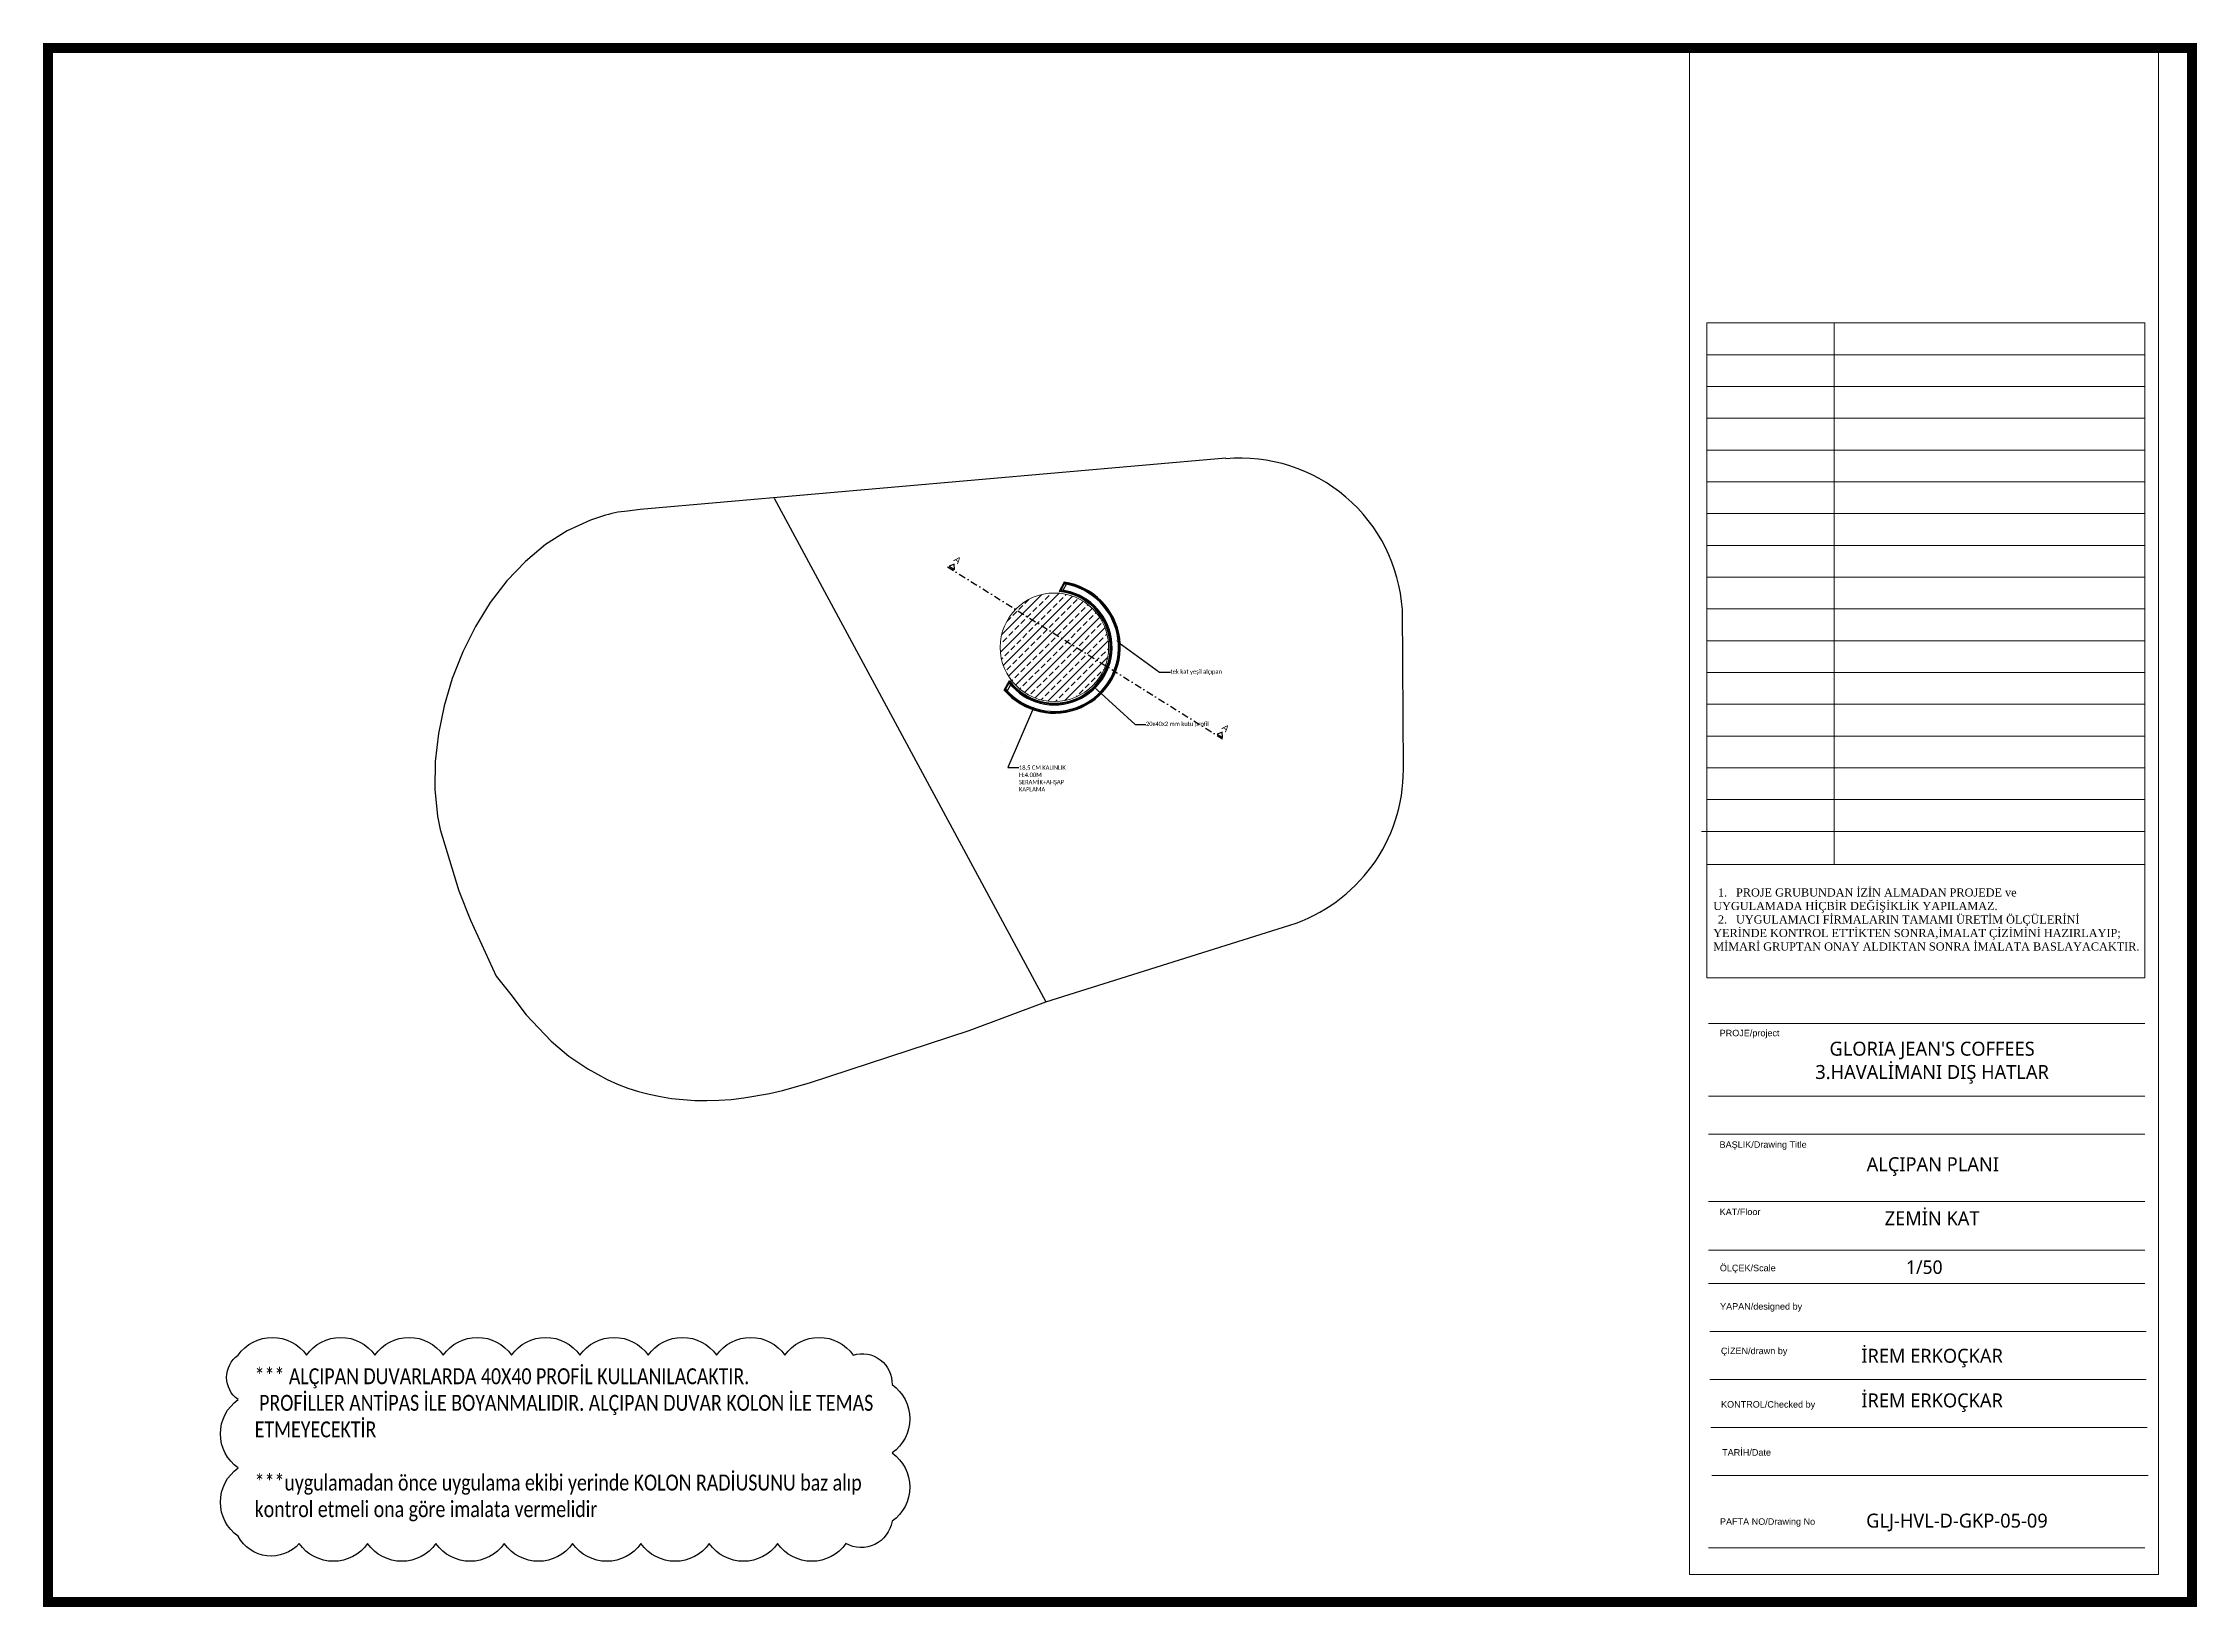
# Model space of a CAD drawing. Header units: millimetres. Extents: x 210628 to 232146, y -111309 to -91563.
# Drawn here: x 228174 to 232146, y -111131 to -108247 of the extents above; entities that cross this region are included whole.
import ezdxf
from ezdxf import colors
from ezdxf.entities.mleader import LeaderData, LeaderLine
from ezdxf.enums import TextEntityAlignment as Align
from ezdxf.math import Vec2, Vec3

# ---------------------------------------------------------------- set-up
doc = ezdxf.new("R2010")
doc.units = ezdxf.units.MM
doc.linetypes.add('DASHDOT', pattern=[25.4, 12.7, -6.35, 0, -6.35])
doc.layers.get('0').update_dxf_attribs({"lineweight": 20})
for name, color, linetype, lineweight in [('ahsap', 34, 'Continuous', 25), ('alcıpan', 14, 'Continuous', 25), ('aydınlatma yazı', 1, 'Continuous', 20), ('demir-1', 103, 'Continuous', 20), ('kesitçizgisi', 7, 'DASHDOT', 25), ('KP', 167, 'Continuous', 30), ('mermer', 142, 'Continuous', 15), ('t_antet', 24, 'Continuous', 20), ('t_yazı', 23, 'Continuous', 25)]:
    doc.layers.add(name, color=color, linetype=linetype, lineweight=lineweight)
for name, color, linetype in [('S-COLS', 6, 'Continuous'), ('XR_FA_ARC_F0_UNIFREE$0$A960MN_Other Building', 8, 'Continuous'), ('yazı', 11, 'Continuous')]:
    doc.layers.add(name, color=color, linetype=linetype)
doc.styles.add('ARIALT', font='arial.ttf', dxfattribs={"height": 10})
doc.styles.get("Standard").update_dxf_attribs({"font": 'times.ttf', "height": 12})
doc.styles.add('text2', font='calibri.ttf', dxfattribs={"width": 0.8})
doc.styles.add('yazı', font='arial.ttf')

msp = doc.modelspace()

# ---------------------------------------------------------------- hatches: boundary and pattern name
at = {"layer": 'S-COLS', "lineweight": 5}
h = msp.add_hatch(dxfattribs=at)
h.set_pattern_fill('FP_2837', color=256, scale=0.1, style=0, pattern_type=2)
h.set_pattern_definition([(45, (161639.02, -141761.235), (-14.826403, 14.826403), []), (45, (161653.847, -141761.235), (-14.826403, 14.826403), [10.4838, -5.2419])])
h.paths.add_polyline_path([(230039.02, -109461.24), (230050.22, -109460.61), (230061.27, -109458.73), (230072.05, -109455.62), (230082.41, -109451.33), (230092.22, -109445.91), (230101.37, -109439.42), (230109.73, -109431.95), (230117.2, -109423.58), (230123.69, -109414.44), (230129.12, -109404.62), (230133.41, -109394.26), (230136.51, -109383.49), (230138.39, -109372.43), (230139.02, -109361.24), (230138.39, -109350.04), (230136.51, -109338.98), (230133.41, -109328.21), (230129.12, -109317.85), (230123.69, -109308.03), (230117.2, -109298.89), (230109.73, -109290.52), (230100.99, -109282.78), (230092.22, -109276.56), (230082.41, -109271.14), (230072.05, -109266.85), (230061.27, -109263.74), (230050.22, -109261.86), (230039.02, -109261.24), (230027.82, -109261.86), (230016.77, -109263.74), (230005.99, -109266.85), (229995.63, -109271.14), (229985.82, -109276.56), (229976.67, -109283.05), (229968.31, -109290.52), (229960.84, -109298.89), (229954.35, -109308.03), (229948.92, -109317.85), (229944.63, -109328.21), (229941.53, -109338.98), (229939.65, -109350.04), (229939.02, -109361.24), (229939.65, -109372.43), (229941.53, -109383.49), (229944.63, -109394.26), (229948.92, -109404.62), (229954.35, -109414.44), (229960.84, -109423.58), (229968.31, -109431.95), (229976.67, -109439.42), (229985.82, -109445.91), (229996.44, -109451.67), (230005.99, -109455.62), (230016.77, -109458.73), (230027.82, -109460.61)], flags=0)

# ---------------------------------------------------------------- linework, layer by layer
at = {"color": 252}
for p, q in [((231210.25, -108256.41), (231210.25, -111070.91)), ((232074.71, -108256.41), (232074.71, -111070.91)), ((231210.25, -111070.91), (232074.71, -111070.91))]:
    msp.add_line(p, q, dxfattribs=at)
at = {"color": 250}
for p, q in [((231476.82, -108763.12), (231476.82, -109761.48)), ((231242.29, -108821.71), (232049.51, -108821.71)), ((231242.29, -108880.31), (232049.51, -108880.31)), ((231242.29, -108938.9), (232049.51, -108938.9)), ((231242.29, -108997.5), (232049.51, -108997.5)), ((231242.29, -109056.09), (232049.51, -109056.09)), ((231242.29, -109114.69), (232049.51, -109114.69)), ((231242.29, -109173.28), (232049.51, -109173.28)), ((231242.29, -109231.88), (232049.51, -109231.88)), ((231242.29, -109290.47), (232049.51, -109290.47)), ((231242.29, -109349.07), (232049.51, -109349.07)), ((231242.29, -109407.66), (232049.51, -109407.66)), ((231242.29, -109466.26), (232049.51, -109466.26)), ((231242.29, -109524.85), (232049.51, -109524.85)), ((231242.29, -109583.45), (232049.51, -109583.45)), ((231242.29, -109642.04), (232049.51, -109642.04)), ((231232.08, -109700.64), (232039.3, -109700.64)), ((231242.29, -109700.64), (232049.51, -109700.64)), ((232049.74, -110054.85), (231245.31, -110054.85)), ((231245.31, -110189.06), (232049.74, -110189.06)), ((232049.74, -110259.11), (231245.31, -110259.11)), ((232049.74, -110382.93), (231245.31, -110382.93)), ((232049.74, -110473), (231245.31, -110473)), ((232049.74, -110534.19), (231245.31, -110534.19)), ((232051.82, -110622.73), (231247.38, -110622.73)), ((232051.82, -110711.28), (231247.38, -110711.28)), ((232053.89, -110799.82), (231249.45, -110799.82)), ((232055.96, -110888.36), (231251.52, -110888.36)), ((232049.74, -111021.51), (231245.31, -111021.51))]:
    msp.add_line(p, q, dxfattribs=at)
at = {"color": 2, "const_width": 18.49}
msp.add_lwpolyline([(228183.73, -111121.49), (228183.73, -108256.41), (232136.46, -108256.41), (232136.46, -111121.49)], close=True, dxfattribs=at)
at = {"color": 250}
for points in [[(231242.29, -108763.12), (232049.51, -108763.12)], [(231242.29, -108763.12), (231242.29, -109970.75), (232049.51, -109970.75), (232049.51, -108763.12)], [(232049.51, -109761.48), (231242.29, -109761.48)]]:
    msp.add_lwpolyline(points, dxfattribs=at)
at = {"layer": 'ahsap', "elevation": 0}
msp.add_lwpolyline([(229992.06, -109449.28), (229992.06, -109449.28)], dxfattribs=at)
at = {"layer": 'alcıpan', "elevation": 0}
for points in [[(230057.4, -109241.12), (230047.7, -109258.6)], [(230058.72, -109241.33), (230049.06, -109258.72)], [(229946.81, -109440.23), (229956.52, -109422.75)], [(229947.68, -109441.23), (229957.34, -109423.84)]]:
    msp.add_lwpolyline(points, dxfattribs=at)
at = {"layer": 'alcıpan'}
for centre, radius, start, end in [((230039.13, -109361.24, 0), 121.5, 220.54957, 81.3513), ((230039.13, -109361.24, 0), 120.25, 220.3279, 81.57297), ((230039.13, -109361.24, 0), 104.25, 216.97996, 84.92091), ((230039.13, -109361.24, 0), 103, 216.67043, 85.23044), ((230039.02, -109361.24, 0), 201, 240.95414, 240.95448)]:
    msp.add_arc(centre, radius, start, end, dxfattribs=at)
at = {"layer": 'demir-1', "elevation": 0}
msp.add_lwpolyline([(230054.49, -109259.4), (230054.49, -109259.39)], dxfattribs=at)
at = {"layer": 'demir-1'}
msp.add_circle((230039.13, -109361.24, 0), 100, dxfattribs=at)
msp.add_arc((230039.13, -109361.24, 0), 126.5, 75.18319, 75.18949, dxfattribs=at)
at = {"layer": 'kesitçizgisi'}
for p, q in [((229854.43, -109208.22), (229844.94, -109211.7)), ((229855.11, -109218.07), (229854.43, -109208.22)), ((229842.13, -109212.91), (230349.32, -109530.12)), ((229844.94, -109211.7), (229855.11, -109218.07)), ((230348.46, -109517.88), (230338.97, -109521.36)), ((230338.97, -109521.36), (230349.15, -109527.72)), ((230349.15, -109527.72), (230348.46, -109517.88))]:
    msp.add_line(p, q, dxfattribs=at)
at = {"layer": 'KP', "elevation": 0}
for points in [[(230062.21, -109243.27), (230054, -109258.06)], [(229951.16, -109443.22), (229959.39, -109428.39)]]:
    msp.add_lwpolyline(points, dxfattribs=at)
at = {"layer": 'KP'}
msp.add_lwpolyline([(228534.21, -110666.52, -0.5205671), (228660.21, -110666.52, -0.5205671), (228786.21, -110666.52, -0.5205671), (228912.21, -110666.52, -0.5205671), (229038.21, -110666.52, -0.5205671), (229164.21, -110666.52, -0.5205671), (229290.21, -110666.52, -0.5205671), (229416.21, -110666.52, -0.5205671), (229542.21, -110666.52, -0.5205671), (229668.21, -110666.52, -0.5205671), (229739.86, -110720.87, -0.5205671), (229739.86, -110846.87, -0.5205671), (229739.86, -110972.87, -0.5205671), (229654.86, -111013.87, -0.5205671), (229528.86, -111013.87, -0.5205671), (229402.86, -111013.87, -0.5205671), (229276.86, -111013.87, -0.5205671), (229150.86, -111013.87, -0.5205671), (229024.86, -111013.87, -0.5205671), (228898.86, -111013.87, -0.5205671), (228772.86, -111013.87, -0.5205671), (228646.86, -111013.87, -0.5205671), (228534.21, -111000.52, -0.5205671), (228534.21, -110874.52, -0.5205671), (228534.21, -110748.52, -0.5205671)], format="xyb", close=True, dxfattribs=at)
for radius, start, end in [(118.25, 220.61009, 81.29078), (106.25, 218.19156, 83.70931)]:
    msp.add_arc((230039.13, -109361.24, 0), radius, start, end, dxfattribs=at)
at = {"layer": 'mermer', "elevation": 0}
msp.add_lwpolyline([(230085.84, -109272.96), (230085.84, -109272.96)], dxfattribs=at)
at = {"layer": 'XR_FA_ARC_F0_UNIFREE$0$A960MN_Other Building', "elevation": 0}
for points in [[(230355.08, -109012.77), (229275.5, -109107.21), (229252.09, -109110.15, 0.0591467), (229205.89, -109119.59), (229183.57, -109126.97), (229140.96, -109146.69), (229100.9, -109171.94), (229063.69, -109202.84), (229029.57, -109238.74), (228998.78, -109278.95), (228971.57, -109322.78), (228948.18, -109369.53), (228928.85, -109418.53), (228913.81, -109469.07), (228903.32, -109520.47), (228897.61, -109572.03), (228896.93, -109623.06), (228901.51, -109672.88), (228906.59, -109697.29), (228941.16, -109810.47), (228962.31, -109864.31), (229010.17, -109967.8), (229036.82, -110001.4), (229065.27, -110038.99), (229111.24, -110087.81), (229144.07, -110115.34), (229178.59, -110138.85), (229214.81, -110158.37), (229233.54, -110166.63), (229252.69, -110173.9), (229272.25, -110180.18), (229292.21, -110185.46), (229312.58, -110189.76), (229333.35, -110193.06), (229354.52, -110195.38), (229376.09, -110196.71), (229398.04, -110197.06), (229420.39, -110196.42), (229443.13, -110194.8), (229466.25, -110192.2), (229513.64, -110184.07), (229537.89, -110178.53), (229587.52, -110164.54), (229881.71, -110068.14), (230023.17, -110014.98)], [(229522.68, -109086.21), (230023.17, -110014.98), (230473.12, -109873.72, 0.3268739), (230682.64, -109586.48), (230680.79, -109291.54, 0.4203782), (230355.39, -109013.72)]]:
    msp.add_lwpolyline(points, format="xyb", dxfattribs=at)

# ---------------------------------------------------------------- texts
at = {"color": 250, "insert": (231253.95, -109863.33), "char_height": 14.9485, "width": 1027.7992, "attachment_point": 4}
msp.add_mtext('\\pi-33.306,l41.912,t41.912;1.^IPROJE GRUBUNDAN İZİN ALMADAN PROJEDE ve \\P\\pi0,l0;UYGULAMADA HİÇBİR DEĞİŞİKLİK YAPILAMAZ.\\P\\pi-33.306,l41.912;2.^IUYGULAMACI FİRMALARIN TAMAMI ÜRETİM ÖLÇÜLERİNİ \\P\\pi0,l0;YERİNDE KONTROL ETTİKTEN SONRA,İMALAT ÇİZİMİNİ HAZIRLAYIP;\\PMİMARİ GRUPTAN ONAY ALDIKTAN SONRA İMALATA BASLAYACAKTIR.', dxfattribs=at)
at = {"color": 7, "attachment_point": 5}
for s, insert, char_height, width in [("{\\fLucida Sans Unicode|b0|i0|c162|p34;GLORIA JEAN'S COFFEES\\P3.HAVALİMANI DIŞ HATLAR}", (231657.44, -110127.23), 25.7759, 621.9299), ('{\\fLucida Sans Unicode|b0|i0|c162|p34;ZEMİN KAT}', (231657.44, -110414.07), 25.7759, 621.9299), ('{\\fLucida Sans Unicode|b0|i0|c162|p34;1/50}', (231643.01, -110504.43), 24.8282, 462.9906), ('{\\fLucida Sans Unicode|b0|i0|c162|p34;İREM ERKOÇKAR}', (231657.44, -110672.03), 25.7759, 621.9299), ('{\\fLucida Sans Unicode|b0|i0|c162|p34;İREM ERKOÇKAR}', (231657.44, -110754.24), 25.7759, 621.9299)]:
    msp.add_mtext(s, dxfattribs=dict(at, insert=insert, char_height=char_height, width=width))
at = {"layer": 'aydınlatma yazı', "color": 1, "insert": (228564.62, -110690.7), "char_height": 29.4, "width": 1593.3968, "attachment_point": 1, "style": 'text2'}
msp.add_mtext('*** ALÇIPAN DUVARLARDA 40X40 PROFİL KULLANILACAKTIR.\\P PROFİLLER ANTİPAS İLE BOYANMALIDIR. ALÇIPAN DUVAR KOLON İLE TEMAS\\PETMEYECEKTİR\\P\\P{\\C2;***uygulamadan önce uygulama ekibi yerinde KOLON RADİUSUNU baz alıp\\Pkontrol etmeli ona göre imalata vermelidir}', dxfattribs=at)
at = {"layer": 'kesitçizgisi', "char_height": 12, "attachment_point": 1, "rotation": 319.36233, "style": 'yazı'}
for insert in [(229860.25, -109192.09), (230354.53, -109501.9)]:
    msp.add_mtext_dynamic_manual_height_columns('A', width=68.1861, gutter_width=12.5, heights=[0], dxfattribs=dict(at, insert=insert))
at = {"layer": 't_antet', "char_height": 25.7759, "width": 621.9299, "attachment_point": 5}
for s, insert in [('{\\fLucida Sans Unicode|b0|i0|c162|p34;ALÇIPAN PLANI }', (231658.74, -110318.8)), ('{\\fLucida Sans Unicode|b0|i0|c162|p34;GLJ-HVL-D-GKP-05-09}', (231703.27, -110975.06))]:
    msp.add_mtext(s, dxfattribs=dict(at, insert=insert))
at = {"layer": 't_yazı', "style": 'ARIALT'}
msp.add_text('PAFTA NO/Drawing No', height=11.9563, dxfattribs=at).set_placement((231354.01, -110973.31), align=Align.MIDDLE_CENTER)
for s, insert, char_height, width, attachment_point in [('PROJE/project', (231320.9, -110066.55), 11.9563, 222.3862, 2), ('BAŞLIK/Drawing Title', (231345.85, -110272.22), 11.9563, 222.3862, 2), ('KAT/Floor', (231303.35, -110396.24), 11.956, 222.3862, 2), ('ÖLÇEK/Scale', (231317.59, -110499.79), 11.9563, 80.7671, 2), ('YAPAN/designed by', (231342.13, -110570.59), 11.9563, 222.3862, 2), ('ÇİZEN/drawn by', (231329.34, -110652.66), 11.9563, 222.3862, 2), ('KONTROL/Checked by', (231268.29, -110751.27), 11.9563, 199.7873, 1), ('TARİH/Date', (231270.36, -110839.81), 11.956, 199.7873, 1)]:
    msp.add_mtext(s, dxfattribs=dict(at, insert=insert, char_height=char_height, width=width, attachment_point=attachment_point))

# ---------------------------------------------------------------- leaders
at = {"layer": 'yazı'}
ml = msp.add_multileader_mtext('Standard', dxfattribs=at)
ml.set_content('tek kat yeşil alçıpan ', color=256, style='text2')
ml.set_leader_properties()
ml.build(insert=Vec2(0, 0))
ml.multileader.update_dxf_attribs({"dogleg_length": 20, "arrow_head_size": 8})
ctx = ml.context
ctx.base_point, ctx.char_height, ctx.arrow_head_size, ctx.landing_gap_size, ctx.plane_origin = Vec3(230253.01, -109407.23), 8, 8, 0.18, Vec3(230807.48, -110063.37)
notes = []
notes.append((ctx, [(1, (1, 1, 0), (230233.01, -109407.23), (1, 0), 20, [(0, [(230151.96, -109348.17)], 0, [])])]))
ctx.mtext.insert, ctx.mtext.flow_direction = Vec3(230253.19, -109402.1), 5
ml = msp.add_multileader_mtext('Standard', dxfattribs=at)
ml.set_content('20x40x2 mm kutu profil{\\fLucida Sans Unicode|b0|i0|c162|p34; }', color=256, style='text2')
ml.set_leader_properties()
ml.build(insert=Vec2(0, 0))
ml.multileader.update_dxf_attribs({"dogleg_length": 20, "arrow_head_size": 8})
ctx = ml.context
ctx.base_point, ctx.char_height, ctx.arrow_head_size, ctx.landing_gap_size, ctx.plane_origin = Vec3(230207.81, -109503.55), 8, 8, 0.18, Vec3(230754.88, -110144.08)
notes.append((ctx, [(1, (1, 1, 0), (230187.81, -109503.55), (1, 0), 20, [(0, [(230111.93, -109434.26)], 0, [])])]))
ctx.mtext.insert, ctx.mtext.flow_direction = Vec3(230207.99, -109498.43), 5
ml = msp.add_multileader_mtext('Standard', dxfattribs=at)
ml.set_content('18,5 CM KALINLIK\\PH:4.00M\\PSERAMİK+AHŞAP \\PKAPLAMA ', color=256, style='text2')
ml.set_leader_properties()
ml.build(insert=Vec2(0, 0))
ml.multileader.update_dxf_attribs({"dogleg_length": 20, "arrow_head_size": 8})
ctx = ml.context
ctx.base_point, ctx.char_height, ctx.arrow_head_size, ctx.landing_gap_size, ctx.plane_origin = Vec3(229973.53, -109583.16), 8, 8, 0.18, Vec3(230520.6, -110223.7)
notes.append((ctx, [(1, (1, 1, 0), (229953.53, -109583.16), (1, 0), 20, [(0, [(230002.22, -109469.91)], 0, [])])]))
ctx.mtext.insert, ctx.mtext.flow_direction = Vec3(229973.71, -109579.14), 5
for ctx, leaders in notes:
    for number, flags, end, landing, length, lines in leaders:
        leader = LeaderData()
        leader.index, (leader.has_last_leader_line, leader.has_dogleg_vector, leader.attachment_direction) = number, flags
        leader.last_leader_point, leader.dogleg_vector, leader.dogleg_length = Vec3(end), Vec3(landing), length
        for number, points, colour, breaks in lines:
            line = LeaderLine()
            line.index, line.vertices, line.color, line.breaks = number, Vec3.list(points), colors.encode_raw_color(colour), breaks
            leader.lines.append(line)
        ctx.leaders.append(leader)

doc.saveas('drawing.dxf')
